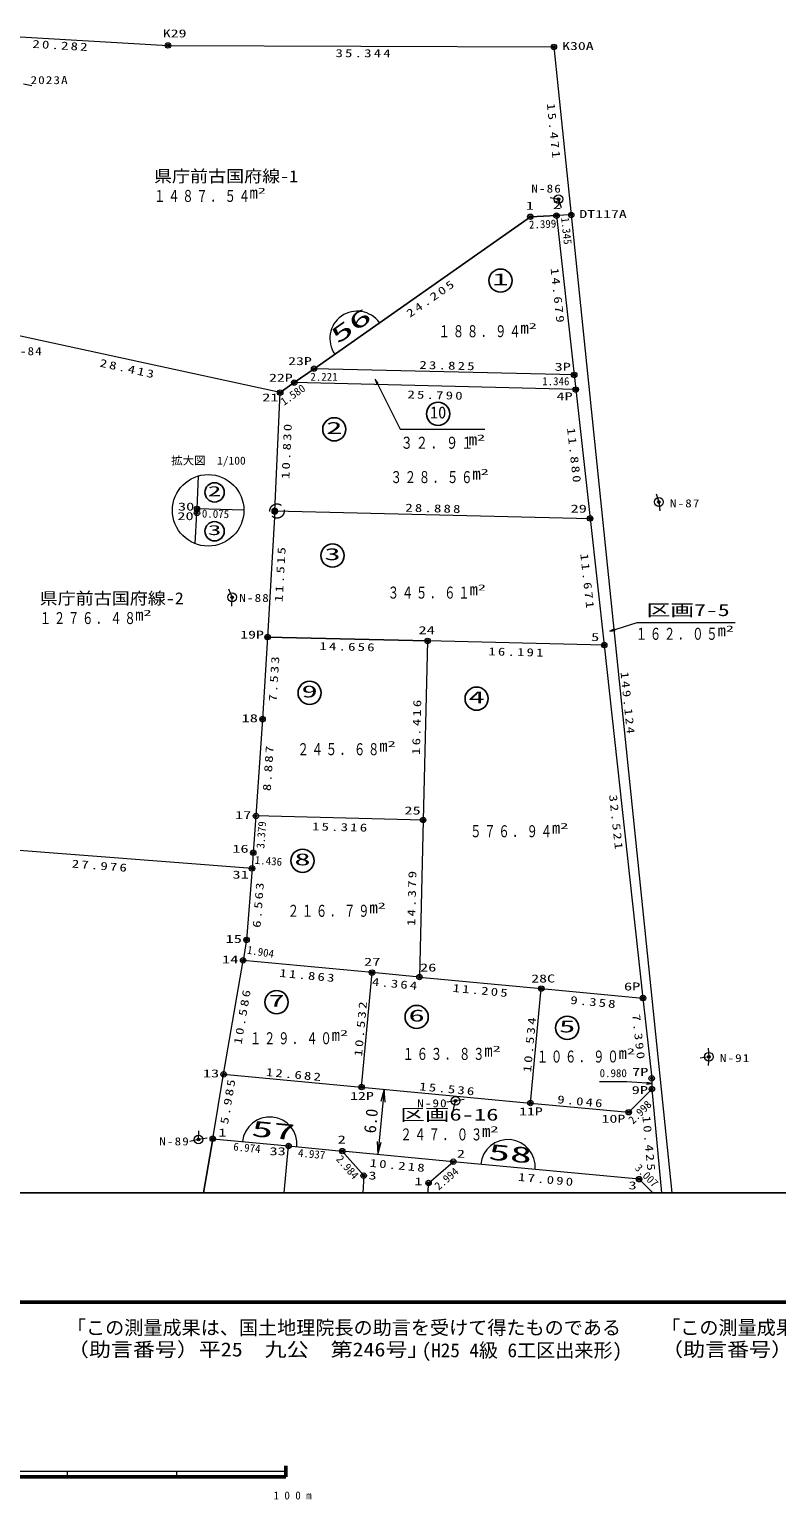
# Model space of a CAD drawing. Units: millimetres, scale not verified, with parts at other scales. Extents: x 56786042 to 57254500, y 25771750 to 26117216.
# Drawn here: x 57026509 to 57094943, y 25771907 to 25906550 of the extents above; entities that cross this region are included whole.
import ezdxf
from ezdxf.enums import TextEntityAlignment as Align

# ---------------------------------------------------------------- set-up
doc = ezdxf.new("R2010")
doc.units = ezdxf.units.MM
doc.header["$LTSCALE"] = 500
doc.header["$PDMODE"] = 32
doc.header["$PDSIZE"] = 250
doc.linetypes.add('USER1', pattern=[4, 3, -1])
doc.layers.add('レイヤ1', color=7, linetype='Continuous', lineweight=13)
doc.layers.add('基準点', color=7, linetype='Continuous', lineweight=13)
doc.styles.add('ＭＳ ゴシック', font='')
doc.styles.add('ＭＳ 明朝', font='')
doc.styles.get('ＭＳ ゴシック').set_extended_font_data('MS Gothic')
doc.styles.get('ＭＳ 明朝').set_extended_font_data('MS Mincho')

# ---------------------------------------------------------------- blocks, each defined once
blk = doc.blocks.new('open_arrow')
at = {"color": 0, "linetype": 'Continuous', "lineweight": -2}
blk.add_lwpolyline([(7.5, 1.25), (0, 0), (7.5, -1.25)], dxfattribs=at)

msp = doc.modelspace()

# ---------------------------------------------------------------- linework, layer by layer
at = {"layer": 'レイヤ1'}
for p, q in [((57018954, 25906252), (57039202, 25905084)), ((57039202, 25905084), (57074546, 25904947)), ((57074546, 25904947), (57076130, 25889557)), ((57052584, 25875476), (57072389, 25889392)), ((57072389, 25889392), (57052584, 25875476)), ((57072389, 25889392), (57074786, 25889496)), ((57074786, 25889496), (57072389, 25889392)), ((57076130, 25889557), (57074786, 25889496)), ((57074786, 25889496), (57076402, 25874906)), ((57076129.6, 25889557.1), (57085345, 25800000)), ((57049476, 25873288), (57021712, 25879327)), ((57050766, 25874200), (57052584, 25875476)), ((57052584, 25875476), (57050766, 25874200)), ((57076402, 25874906), (57052584, 25875476)), ((57058177.7, 25874506.8), (57060456, 25869950.2)), ((57076402, 25874906), (57076548, 25873568)), ((57048986, 25862469), (57049476, 25873288)), ((57049476, 25873288), (57050766, 25874200)), ((57050766, 25874200), (57049476, 25873288)), ((57076548, 25873568), (57050766, 25874200)), ((57076548, 25873568), (57077865, 25861761)), ((57060456, 25869950.2), (57068206, 25869950.2)), ((57041868.8, 25862634.4), (57042005.9, 25865661.3)), ((57041853.8, 25862259.4), (57041868.8, 25862634.4)), ((57046153, 25862529.4), (57041868.8, 25862634.4)), ((57048983, 25862394), (57048321, 25850898)), ((57048983, 25862394), (57048986, 25862469)), ((57048986, 25862469), (57077865, 25861761)), ((57041692.1, 25859452.1), (57041853.8, 25862259.4)), ((57077865, 25861761), (57079159, 25850162)), ((57079676.8, 25851449.6), (57082160.5, 25852223.2)), ((57082160.5, 25852223.2), (57091160.5, 25852223.2)), ((57048321, 25850898), (57047864, 25843379)), ((57048321, 25850898), (57062973, 25850552)), ((57062973, 25850552), (57048321, 25850898)), ((57062973, 25850552), (57062570, 25834141)), ((57079159, 25850162), (57062973, 25850552)), ((57079159, 25850162), (57082705, 25817835)), ((57047864, 25843379), (57047259, 25834513)), ((57047259, 25834513), (57047012, 25831143)), ((57062570, 25834141), (57047259, 25834513)), ((57062570, 25834141), (57062233, 25819766)), ((57046901.7, 25829710.8), (57019009, 25831858)), ((57047012, 25831143), (57046901.7, 25829710.8)), ((57046901.7, 25829710.8), (57046398, 25823167)), ((57046398, 25823167), (57046078, 25821290)), ((57044301, 25810854), (57046078, 25821290)), ((57057888, 25820172), (57046078, 25821290)), ((57056929, 25809684), (57057888, 25820172)), ((57062233, 25819766), (57057888, 25820172)), ((57062233, 25819766), (57073388, 25818710)), ((57072396, 25808223), (57073388, 25818710)), ((57073388, 25818710), (57082705, 25817835)), ((57082705, 25817835), (57083504, 25810488)), ((57043305, 25804952), (57044301, 25810854)), ((57044301, 25810854), (57056929, 25809684)), ((57081234.8, 25810174.9), (57078734.8, 25810174.9)), ((57083511.9, 25810005.9), (57081234.8, 25810174.9)), ((57083504, 25810488), (57083520, 25809508)), ((57056929, 25809684), (57072396, 25808223)), ((57058997.7, 25809488.6), (57058427.1, 25803511.4)), ((57081403, 25807385), (57083520, 25809508)), ((57083520, 25809508), (57084396.5, 25800000)), ((57072396, 25808223), (57081403, 25807385)), ((57042446.9, 25800000), (57043305, 25804952)), ((57043305, 25804952), (57042446.9, 25800000)), ((57043305, 25804952), (57050248, 25804291)), ((57049839.8, 25800000), (57050248, 25804291)), ((57050248, 25804291), (57055163, 25803823)), ((57055163, 25803823), (57057124, 25801574)), ((57065335, 25802852), (57055163, 25803823)), ((57063068, 25800897), (57065335, 25802852)), ((57082350, 25801253), (57065335, 25802852)), ((57057124, 25801574), (57057060.9, 25800000)), ((57063033.3, 25800000), (57063068, 25800897)), ((57082350, 25801253), (57083603.6, 25800000)), ((57083603.6, 25800000), (57082350, 25801253)), ((56950000, 25774500), (57050000, 25774500)), ((57030000, 25774000), (57030000, 25774500)), ((57040000, 25774000), (57040000, 25774500))]:
    msp.add_line(p, q, dxfattribs=at)
at = {"layer": 'レイヤ1', "lineweight": 18}
for p, q in [((57058177.7, 25874506.8), (57058177.7, 25874506.8)), ((57079676.8, 25851449.6), (57079676.9, 25851449.7)), ((57083511.9, 25810005.9), (57083511.8, 25810005.9))]:
    msp.add_line(p, q, dxfattribs=at)
at = {"layer": 'レイヤ1', "lineweight": 25}
msp.add_line((56800000, 25800000), (57200000, 25800000), dxfattribs=at)
at = {"layer": 'レイヤ1', "lineweight": 50}
for p, q in [((56790000, 25790000), (57210000, 25790000)), ((57050000.1, 25775000), (57050000.1, 25774000)), ((57050000.1, 25774000), (56950000, 25774000))]:
    msp.add_line(p, q, dxfattribs=at)
at = {"layer": 'レイヤ1'}
for centre, radius in [((57039202, 25905084), 250), ((57074546, 25904947), 250), ((57072389, 25889392), 250), ((57074786, 25889496), 250), ((57076130, 25889557), 250), ((57052584, 25875476), 250), ((57050766, 25874200), 250), ((57076402, 25874906), 250), ((57049476, 25873288), 250), ((57076548, 25873568), 250), ((57042878.2, 25862504.7), 3274.9), ((57041853.8, 25862259.4), 250), ((57041868.8, 25862634.4), 250), ((57048983, 25862394), 250), ((57048986, 25862469), 250), ((57077865, 25861761), 250), ((57048321, 25850898), 250), ((57062973, 25850552), 250), ((57079159, 25850162), 250), ((57047864, 25843379), 250), ((57047259, 25834513), 250), ((57062570, 25834141), 250), ((57047012, 25831143), 250), ((57046901.7, 25829710.8), 250), ((57046398, 25823167), 250), ((57046078, 25821290), 250), ((57057888, 25820172), 250), ((57062233, 25819766), 250), ((57073388, 25818710), 250), ((57082705, 25817835), 250), ((57044301, 25810854), 250), ((57056929, 25809684), 250), ((57083504, 25810488), 250), ((57083520, 25809508), 250), ((57072396, 25808223), 250), ((57081403, 25807385), 250), ((57043305, 25804952), 250), ((57050248, 25804291), 250), ((57055163, 25803823), 250), ((57065335, 25802852), 250), ((57057124, 25801574), 250), ((57063068, 25800897), 250), ((57082350, 25801253), 250)]:
    msp.add_circle(centre, radius, dxfattribs=at)
at = {"layer": 'レイヤ1', "lineweight": 25}
for centre, radius in [((57069657.1, 25883542.9), 1060.7), ((57063943.1, 25871343), 1060.7), ((57054432.6, 25869924.2), 1060.7), ((57043468.4, 25864150.3), 883.9), ((57043468.4, 25860590.3), 883.9), ((57054270.5, 25858363.5), 1060.7), ((57052175.2, 25845790.1), 1060.7), ((57067471.4, 25845258.2), 1060.7), ((57051522.6, 25830411.6), 1060.7), ((57049145.4, 25817462.9), 1060.7), ((57061977.4, 25816107.7), 1060.7), ((57075766.6, 25815111.4), 1060.7)]:
    msp.add_circle(centre, radius, dxfattribs=at)
at = {"layer": 'レイヤ1', "linetype": 'USER1'}
msp.add_circle((57049187.9, 25862443.1), 655, dxfattribs=at)
at = {"layer": 'レイヤ1', "lineweight": 18}
for centre, start, end in [((57056526.1, 25878245.9), 35.09383, 215.09383), ((57048522.8, 25804455.2), 354.56126, 174.56126), ((57070336.1, 25802382), 354.63134, 174.63134)]:
    msp.add_arc(centre, 2500, start, end, dxfattribs=at)
at = {"layer": 'レイヤ1'}
for p in [(57039202, 25905084), (57074546, 25904947), (57072389, 25889392), (57074786, 25889496), (57076130, 25889557), (57052584, 25875476), (57076402, 25874906), (57049476, 25873288), (57050766, 25874200), (57076548, 25873568), (57041853.8, 25862259.4), (57041868.8, 25862634.4), (57048983, 25862394), (57048986, 25862469), (57077865, 25861761), (57048321, 25850898), (57062973, 25850552), (57079159, 25850162), (57047864, 25843379), (57047259, 25834513), (57062570, 25834141), (57047012, 25831143), (57046901.7, 25829710.8), (57046398, 25823167), (57046078, 25821290), (57057888, 25820172), (57062233, 25819766), (57073388, 25818710), (57082705, 25817835), (57044301, 25810854), (57056929, 25809684), (57083504, 25810488), (57083520, 25809508), (57072396, 25808223), (57081403, 25807385), (57043305, 25804952), (57050248, 25804291), (57055163, 25803823), (57057124, 25801574), (57065335, 25802852), (57063068, 25800897), (57082350, 25801253)]:
    msp.add_point(p, dxfattribs=at)
at = {"layer": '基準点'}
for p, q in [((57025955, 25901571), (57026737, 25901402.3)), ((57074192, 25891166.7), (57074974, 25890998)), ((57074974, 25890998), (57075225.8, 25890238.7)), ((57083917.2, 25864029.3), (57084169, 25863270)), ((57084169, 25863270), (57084240.7, 25862473.2)), ((57045086, 25854538), (57044784.6, 25855279)), ((57045036.2, 25853739.6), (57045086, 25854538)), ((57088744, 25812464), (57087955.9, 25812326.8)), ((57088672.3, 25813260.8), (57088744, 25812464)), ((57088744, 25812464), (57088678.1, 25811666.7)), ((57065546, 25808426), (57064754.9, 25808307.3)), ((57065364, 25807647), (57065546, 25808426)), ((57066334.1, 25808563.2), (57065546, 25808426)), ((57041990, 25804892), (57041216.3, 25804688.7)), ((57041990, 25804892), (57042039.8, 25805690.4)), ((57042781.1, 25805010.7), (57041990, 25804892))]:
    msp.add_line(p, q, dxfattribs=at)
for centre in [(57074974, 25890998), (57084169, 25863270), (57045086, 25854538), (57088744, 25812464), (57065546, 25808426), (57041990, 25804892)]:
    msp.add_circle(centre, 400, dxfattribs=at)
for p in [(57074974, 25890998), (57084169, 25863270), (57045086, 25854538), (57088744, 25812464), (57065546, 25808426), (57041990, 25804892)]:
    msp.add_point(p, dxfattribs=at)

# ---------------------------------------------------------------- block references
at = {"layer": 'レイヤ1', "lineweight": 18, "xscale": 62.8, "yscale": 62.8}
for p, rotation in [((57058177.7, 25874506.8), 296.6), ((57079676.8, 25851449.6), 17.3), ((57083511.9, 25810005.9), 175.8)]:
    msp.add_blockref('open_arrow', p, dxfattribs=dict(at, rotation=rotation))
at = {"layer": 'レイヤ1', "xscale": 155, "yscale": 155}
for p, rotation in [((57058997.7, 25809488.6), 264.5), ((57058427.1, 25803511.4), 84.5)]:
    msp.add_blockref('open_arrow', p, dxfattribs=dict(at, rotation=rotation))

# ---------------------------------------------------------------- texts
at = {"layer": 'レイヤ1', "style": 'ＭＳ ゴシック'}
for s, height, width, p in [('K29', 733.1, 1.45, (57038728.5, 25905596.9)), ('K30A', 733.1, 1.45, (57075296.5, 25904447)), ('県庁前古国府線-1', 1100, 1.1, (57037923.3, 25892228.6)), ('2', 549.9, 2, (57047423.3, 25891328.6)), ('1', 733.1, 1.5, (57071970.5, 25889818.5)), ('2', 733.1, 1.5, (57074457.9, 25889882.5)), ('DT117A', 733.1, 1.45, (57076880.5, 25889057)), ('1', 1100, 2, (57068907.1, 25882792.9)), ('2', 549.9, 2, (57072238, 25878941.5)), ('23P', 733.1, 1.45, (57050206.1, 25875587.3)), ('3P', 733.1, 1.5, (57074607.8, 25875065.7)), ('22P', 733.1, 1.45, (57048453.9, 25874064.3)), ('21', 733.1, 1.5, (57047832.1, 25872256.2)), ('4P', 733.1, 1.5, (57074777.3, 25872361.1)), ('2', 1100, 2, (57053682.6, 25869174.2)), ('2', 549.9, 2, (57067507.8, 25868723.6)), ('拡大図\u30001/100', 733.1, 1.05, (57039498.6, 25866472.3)), ('2', 549.9, 2, (57067835.6, 25865581.6)), ('2', 916.4, 2, (57042843.4, 25863525.3)), ('20', 733.1, 1.5, (57040057.7, 25861387.4)), ('30', 733.1, 1.5, (57040115.6, 25862263.2)), ('29', 733.1, 1.5, (57076070.8, 25862075.3)), ('3', 916.4, 2, (57042843.4, 25859965.3)), ('3', 1100, 2, (57053520.5, 25857613.5)), ('2', 549.9, 2, (57067573.6, 25855001.3)), ('県庁前古国府線-2', 1100, 1.1, (57027450.3, 25853570.3)), ('2', 549.9, 2, (57036950.3, 25852670.3)), ('区画7-5', 1100, 1.45, (57083036.4, 25852491)), ('19P', 733.1, 1.45, (57045814.4, 25850537.2)), ('24', 733.1, 1.5, (57062144.1, 25850940.4)), ('2', 549.9, 2, (57090288.3, 25851228.2)), ('5', 733.1, 1.5, (57077955.1, 25850313.5)), ('9', 1100, 2, (57051425.2, 25845040.1)), ('4', 1100, 2, (57066721.4, 25844508.2)), ('18', 733.1, 1.5, (57045941.1, 25842879)), ('2', 549.9, 2, (57059310.4, 25840661.3)), ('25', 733.1, 1.5, (57060852.7, 25834430.7)), ('17', 733.1, 1.5, (57045336.1, 25834013)), ('2', 549.9, 2, (57075120.7, 25833151.9)), ('16', 733.1, 1.5, (57045089.1, 25830925.7)), ('8', 1100, 2, (57050772.6, 25829661.6)), ('31', 733.1, 1.5, (57045105.5, 25828554.3)), ('2', 549.9, 2, (57058408.1, 25825861.4)), ('15', 733.1, 1.5, (57044475.1, 25822667)), ('14', 733.1, 1.5, (57044155.1, 25820790)), ('27', 733.1, 1.5, (57057157.8, 25820576.9)), ('26', 733.1, 1.5, (57062284.3, 25820047.5)), ('28C', 733.1, 1.45, (57072471.5, 25819043.5)), ('6P', 733.1, 1.5, (57080963.7, 25818312.2)), ('7', 1100, 2, (57048395.4, 25816712.9)), ('6', 1100, 2, (57061227.4, 25815357.7)), ('5', 1100, 2, (57075016.6, 25814361.4)), ('2', 549.9, 2, (57054951, 25814189.1)), ('2', 549.9, 2, (57068932.7, 25812755.3)), ('2', 549.9, 2, (57081223.3, 25812513.9)), ('13', 733.1, 1.5, (57042395.2, 25810354)), ('7P', 733.1, 1.5, (57081701.9, 25810495.2)), ('9P', 733.1, 1.5, (57081668.8, 25808828)), ('12P', 733.1, 1.45, (57055881.8, 25808285.2)), ('区画6-16', 1100, 1.5, (57060479.2, 25806283.7)), ('11P', 733.1, 1.45, (57071359, 25806871.8)), ('10P', 733.1, 1.45, (57078914.3, 25806199.3)), ('1', 733.1, 1.5, (57043804.3, 25804930.9)), ('2', 549.9, 2, (57068729.2, 25805383.7)), ('2', 733.1, 1.5, (57054742.4, 25804294.1)), ('33', 733.1, 1.5, (57048497.7, 25803222.7)), ('2', 733.1, 1.5, (57065657.1, 25802994.7)), ('3', 733.1, 1.5, (57057556.2, 25800998.4)), ('1', 733.1, 1.5, (57061771.5, 25800468.4)), ('3', 733.1, 1.5, (57081381.5, 25800096.8)), ('（助言番号）平25\u3000九公\u3000第246号」', 1283, 1.15, (57029948.1, 25784628.9)), ('（助言番号）平25\u3000九公\u3000第355号」', 1283, 1.15, (57084370.3, 25784634.3))]:
    msp.add_text(s, height=height, dxfattribs=dict(at, width=width)).set_placement(p, align=Align.BOTTOM_LEFT)
at = {"layer": 'レイヤ1'}
for s, height, style, p in [('m', 1100, 'ＭＳ ゴシック', (57046673.3, 25890728.6)), ('m', 1100, 'ＭＳ ゴシック', (57071488, 25878341.5)), ('2.221', 733.1, 'ＭＳ ゴシック', (57052241.9, 25874148.5)), ('1.346', 733.1, 'ＭＳ ゴシック', (57073475, 25873742.4)), ('10', 1100, 'ＭＳ ゴシック', (57063193.1, 25870593)), ('m', 1100, 'ＭＳ ゴシック', (57066757.8, 25868123.6)), ('m', 1100, 'ＭＳ ゴシック', (57067085.6, 25864981.6)), ('m', 1100, 'ＭＳ ゴシック', (57066823.6, 25854401.3)), ('m', 1100, 'ＭＳ ゴシック', (57036200.3, 25852070.3)), ('m', 1100, 'ＭＳ ゴシック', (57089538.3, 25850628.2)), ('m', 1100, 'ＭＳ ゴシック', (57058560.4, 25840061.3)), ('m', 1100, 'ＭＳ ゴシック', (57074370.7, 25832551.9)), ('m', 1100, 'ＭＳ ゴシック', (57057658.1, 25825261.4)), ('m', 1100, 'ＭＳ ゴシック', (57054201, 25813589.1)), ('m', 1100, 'ＭＳ ゴシック', (57068182.7, 25812155.3)), ('m', 1100, 'ＭＳ ゴシック', (57080473.3, 25811913.9)), ('0.980', 733.1, 'ＭＳ ゴシック', (57078734.8, 25810374.9)), ('m', 1100, 'ＭＳ ゴシック', (57067979.2, 25804783.7)), ('「この測量成果は、国土地理院長の助言を受けて得たものである', 1283, 'ＭＳ ゴシック', (57029948.1, 25786628.9)), ('「この測量成果は、国土地理院長の助言を受けて得たものである', 1283, 'ＭＳ ゴシック', (57084370.3, 25786634.3)), ('(H25 4級 6工区出来形)', 1283, 'ＭＳ 明朝', (57062441.1, 25784555.7))]:
    msp.add_text(s, height=height, dxfattribs=dict(at, style=style)).set_placement(p, align=Align.BOTTOM_LEFT)
at = {"layer": 'レイヤ1', "style": 'ＭＳ ゴシック'}
for s, height, rotation, p in [('1.345', 733.1, 275.875, (57074990, 25889275.2)), ('2.399', 733.1, 2.484, (57072295.3, 25888080.9)), ('1.580', 733.1, 35.259, (57049955.7, 25871891.2)), ('0.075', 733.1, 358.596, (57042293.5, 25861628.7)), ('3.379', 733.1, 85.808, (57048240.9, 25831493.6)), ('1.436', 733.1, 355.598, (57047117.9, 25829913)), ('1.904', 733.1, 350.325, (57046351.1, 25821702)), ('2.998', 733.1, 45.081, (57081957.4, 25806094.8)), ('6.0', 1100, 84.547, (57058555.7, 25805384.8)), ('6.974', 733.1, 354.562, (57045138.7, 25803662.8)), ('4.937', 733.1, 354.561, (57051067.7, 25803098.3)), ('2.984', 733.1, 311.087, (57054381.9, 25802908.5)), ('2.994', 733.1, 40.774, (57064147.7, 25800043.3)), ('3.007', 733.1, 315.013, (57081751.6, 25802053.7))]:
    msp.add_text(s, height=height, rotation=rotation, dxfattribs=at).set_placement(p, align=Align.BOTTOM_LEFT)
at = {"layer": 'レイヤ1', "style": 'ＭＳ ゴシック', "width": 2}
for s, rotation, p in [('56', 35.094, (57054988.2, 25877320.8)), ('57', 354.561, (57046752.8, 25804751.5)), ('58', 354.631, (57068451.5, 25802619))]:
    msp.add_text(s, height=1466, rotation=rotation, dxfattribs=at).set_placement(p, align=Align.BOTTOM_LEFT)
at = {"layer": 'レイヤ1', "char_height": 733.1, "attachment_point": 7, "style": 'ＭＳ ゴシック'}
for s, insert, rotation in [('\\T1.3;\\W1.35;20.282', (57026769.5, 25904851), 356.699), ('\\T1.3;\\W1.35;35.344', (57054543.6, 25904001.2), 359.778), ('\\T1.3;\\W1.35;15.471', (57073888.2, 25899759.3), 275.876), ('\\T1.3;\\W1.35;14.679', (57074228.2, 25884673.9), 276.32), ('\\T1.3;\\W1.35;24.205', (57061368.8, 25880117.6), 35.094), ('\\T1.3;\\W1.35;28.413', (57032896.1, 25875666.3), 347.729), ('\\T1.3;\\W1.35;23.825', (57062223.9, 25875449.2), 358.629), ('\\T1.3;\\W1.35;25.790', (57061128.3, 25872745.6), 358.596), ('\\T1.3;\\W1.35;10.830', (57050326.5, 25865360.1), 87.407), ('\\T1.3;\\W1.35;11.880', (57075737, 25870035.5), 276.365), ('\\T1.3;\\W1.35;28.888', (57060931.2, 25862376.2), 358.596), ('\\T1.3;\\W1.35;11.515', (57049706.3, 25854081.1), 86.704), ('\\T1.3;\\W1.35;11.671', (57076948.4, 25858511), 276.366), ('\\T1.3;\\W1.35;14.656', (57053067, 25849702.4), 358.647), ('\\T1.29;\\W1.35;7.533', (57049162.9, 25844969.6), 86.522), ('\\T1.3;\\W1.35;16.191', (57068537.8, 25849217.6), 358.62), ('\\T1.3;\\W1.3;149.124', (57080639.4, 25847683.8), 275.875), ('\\T1.3;\\W1.35;16.416', (57062286, 25840100.2), 88.593), ('\\T1.29;\\W1.35;8.887', (57048615.7, 25836769.2), 86.096), ('\\T1.3;\\W1.35;32.521', (57079587.4, 25836434.8), 276.26), ('\\T1.3;\\W1.35;15.316', (57052386.1, 25833188.1), 358.608), ('\\T1.3;\\W1.35;27.976', (57030370.6, 25829779.8), 355.598), ('\\T1.3;\\W1.35;14.379', (57061848.2, 25824426.1), 88.657), ('\\T1.29;\\W1.35;6.563', (57047685.2, 25824253), 85.598), ('\\T1.3;\\W1.35;11.863', (57049381, 25819772), 354.592), ('\\T1.29;\\W1.35;4.364', (57057858, 25818969.6), 354.662), ('\\T1.3;\\W1.35;10.586', (57045940.7, 25813543.3), 80.337), ('\\T1.3;\\W1.35;11.205', (57065242.4, 25818398), 354.592), ('\\T1.29;\\W1.35;9.358', (57076023.4, 25817295.2), 354.635), ('\\T1.3;\\W1.35;10.532', (57056981.7, 25812456.6), 84.776), ('\\T1.3;\\W1.35;10.534', (57072457.5, 25810996.4), 84.596), ('\\T1.29;\\W1.35;7.390', (57081704.9, 25816341.7), 276.207), ('\\T1.3;\\W1.35;12.682', (57048144.1, 25810698.8), 354.707), ('\\T1.29;\\W1.35;5.985', (57044705.5, 25806238.5), 80.421), ('\\T1.3;\\W1.35;15.536', (57062192.4, 25809387.7), 354.604), ('\\T1.29;\\W1.35;9.046', (57074827.1, 25808197.7), 354.685), ('\\T1.3;\\W1.35;10.425', (57082638.6, 25807024.3), 275.267), ('\\T1.3;\\W1.35;10.218', (57057646.3, 25802380.5), 354.547), ('\\T1.3;\\W1.35;17.090', (57071241.2, 25801091.7), 354.631), ('\\T2;100m', (57048867.4, 25771906.8), 359.999)]:
    msp.add_mtext(s, dxfattribs=dict(at, insert=insert, rotation=rotation))
at = {"layer": 'レイヤ1', "char_height": 1100, "attachment_point": 7, "style": 'ＭＳ ゴシック'}
for s, insert in [('\\T1.23;\\W0.7;１４８７．５４', (57037923.3, 25890728.6)), ('\\T1.23;\\W0.7;１８８．９４', (57063988, 25878341.5)), ('\\T1.23;\\W0.75;３２．９１', (57060507.8, 25868123.6)), ('\\T1.23;\\W0.7;３２８．５６', (57059585.6, 25864981.6)), ('\\T1.23;\\W0.7;３４５．６１', (57059323.6, 25854401.3)), ('\\T1.23;\\W0.7;１２７６．４８', (57027450.3, 25852070.3)), ('\\T1.23;\\W0.7;１６２．０５', (57082038.3, 25850628.2)), ('\\T1.23;\\W0.7;２４５．６８', (57051060.4, 25840061.3)), ('\\T1.23;\\W0.7;５７６．９４', (57066870.7, 25832551.9)), ('\\T1.23;\\W0.7;２１６．７９', (57050158.1, 25825261.4)), ('\\T1.23;\\W0.7;１２９．４０', (57046701, 25813589.1)), ('\\T1.23;\\W0.7;１６３．８３', (57060682.7, 25812155.3)), ('\\T1.23;\\W0.7;１０６．９０', (57072973.3, 25811913.9)), ('\\T1.23;\\W0.7;２４７．０３', (57060479.2, 25804783.7))]:
    msp.add_mtext(s, dxfattribs=dict(at, insert=insert))
at = {"layer": '基準点', "char_height": 733.1, "attachment_point": 7, "style": 'ＭＳ ゴシック'}
for s, insert in [('\\T1.17;\\W1.2;2023A', (57026612.4, 25901528.9)), ('\\T1.17;\\W1.2;N-86', (57072481.5, 25891594.4)), ('\\T1.17;\\W1.2;N-84', (57024937.5, 25876701.7)), ('\\T1.17;\\W1.2;N-87', (57085169.5, 25862770)), ('\\T1.17;\\W1.2;N-88', (57045734.6, 25854108.4)), ('\\T1.17;\\W1.2;N-91', (57089744.5, 25811964)), ('\\T1.17;\\W1.2;N-90', (57062023.2, 25807824.9)), ('\\T1.17;\\W1.2;N-89', (57038406.6, 25804337.1))]:
    msp.add_mtext(s, dxfattribs=dict(at, insert=insert))

doc.saveas('drawing.dxf')
